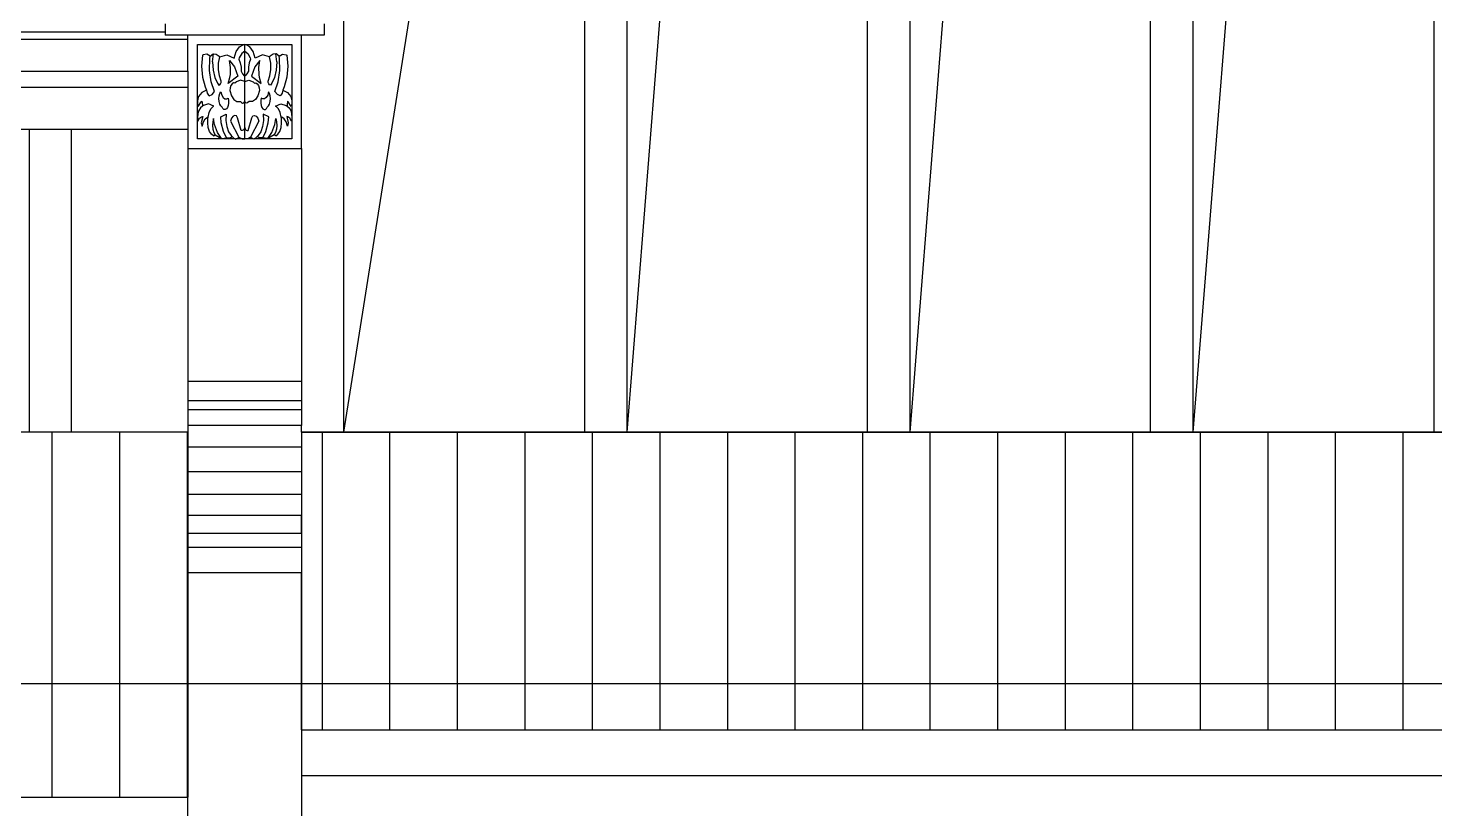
# Model space of a CAD drawing. Extents: x -24961 to 905641, y -154323 to 635957.
# Drawn here: x 401990 to 406950, y -131650 to -128896 of the extents above; entities that cross this region are included whole.
import ezdxf

# ---------------------------------------------------------------- set-up
doc = ezdxf.new("R2010")
doc.units = 0
doc.header["$LTSCALE"] = 1000
doc.header["$MEASUREMENT"] = 0
doc.layers.add('DOTE', color=1, linetype='Continuous')
doc.layers.add('建筑_瓦', color=8, linetype='Continuous')

msp = doc.modelspace()

# ---------------------------------------------------------------- hatches: boundary and pattern name
h = msp.add_hatch()
h.set_pattern_fill('ANSI31', color=251, scale=150, angle=45)
h.set_pattern_definition([(90, (123945.06, 513212.1), (-238.125, 4e-14), [])])
h.paths.add_polyline_path([(396253.6, -131607.9), (402553.6, -131607.9), (402553.6, -130320.9), (396253.6, -130320.9)])
h.paths.add_polyline_path([(402953.6, -131371.4), (428053.6, -131371.4), (428053.6, -130320.5), (402953.6, -130320.5)])
h.paths.add_polyline_path([(428453.6, -131607.9), (437853.6, -131607.9), (437853.6, -130320.9), (428453.6, -130320.9)])

# ---------------------------------------------------------------- linework, layer by layer
for p, q in [((403103.6, -130320.5), (403103.6, -128845)), ((402473.6, -128880.7), (402473.6, -128910.6)), ((403033.6, -128880.7), (403033.6, -128920.5)), ((402473.6, -128910.6), (396253.6, -128910.6)), ((402553.6, -128936.2), (396253.6, -128936.2)), ((402473.6, -128910.6), (402473.6, -128920.5)), ((402553.6, -128920.5), (402473.6, -128920.5)), ((402553.6, -128936.2), (402553.6, -128920.5)), ((402953.6, -128920.5), (402553.6, -128920.5)), ((402553.6, -129047.3), (402553.6, -128936.2)), ((402953.6, -129320.5), (402953.6, -128920.5)), ((403033.6, -128920.5), (402953.6, -128920.5)), ((402587.3, -129154.3), (402587.3, -128954.2)), ((402587.3, -128954.2), (402753.6, -128954.2)), ((402605.1, -128991.5), (402601.9, -129030.3)), ((402607.5, -128990), (402605.1, -128991.5)), ((402620, -128987.8), (402607.5, -128990)), ((402632.1, -128994.7), (402620, -128987.8)), ((402631, -129002.9), (402632.1, -128994.7)), ((402632.1, -128994.7), (402642.5, -128987.2)), ((402640.6, -129015.1), (402643.6, -128987.2)), ((402642.5, -128987.2), (402643.6, -128987.2)), ((402643.6, -128987.2), (402653.5, -128987.4)), ((402653.5, -128987.4), (402663.9, -128995.1)), ((402663.9, -128995.1), (402665.7, -128997.5)), ((402665.7, -128997.5), (402691.2, -128990.5)), ((402691.2, -128990.5), (402716.4, -129001.4)), ((402716.4, -129001.4), (402724.1, -128978.7)), ((402724.1, -128978.7), (402735.2, -128962.5)), ((402743, -128986), (402734.3, -129001.2)), ((402735.2, -128962.5), (402748.2, -128954.7)), ((402753.6, -128977.2), (402743, -128986)), ((402748.2, -128954.7), (402753.6, -128954.2)), ((402759, -128954.7), (402753.6, -128954.2)), ((402753.6, -128977.2), (402753.6, -128954.2)), ((402753.6, -128954.2), (402919.9, -128954.2)), ((402753.6, -129064.5), (402753.6, -128977.2)), ((402753.6, -128977.2), (402764.2, -128986)), ((402772.1, -128962.5), (402759, -128954.7)), ((402764.2, -128986), (402772.9, -129001.2)), ((402783.1, -128978.7), (402772.1, -128962.5)), ((402790.9, -129001.4), (402783.1, -128978.7)), ((402816, -128990.5), (402790.9, -129001.4)), ((402841.5, -128997.5), (402816, -128990.5)), ((402843.4, -128995.1), (402841.5, -128997.5)), ((402853.7, -128987.4), (402843.4, -128995.1)), ((402863.7, -128987.2), (402853.7, -128987.4)), ((402866.7, -129015.1), (402863.7, -128987.2)), ((402864.7, -128987.2), (402863.7, -128987.2)), ((402875.1, -128994.7), (402864.7, -128987.2)), ((402875.1, -128994.7), (402887.2, -128987.8)), ((402876.2, -129002.9), (402875.1, -128994.7)), ((402887.2, -128987.8), (402899.7, -128990)), ((402899.7, -128990), (402902.1, -128991.5)), ((402902.1, -128991.5), (402905.3, -129030.3)), ((402919.9, -128954.2), (402919.9, -129154.3)), ((402601.9, -129030.3), (402605.1, -129069.1)), ((402629.9, -129044.9), (402631, -129002.9)), ((402635.6, -129085.3), (402629.9, -129044.9)), ((402640.6, -129015.1), (402642.1, -129043.8)), ((402642.1, -129043.8), (402648.1, -129069.9)), ((402661.2, -129042.4), (402661.6, -129019.2)), ((402664.5, -129064.7), (402661.2, -129042.4)), ((402661.6, -129019.2), (402665.7, -128997.5)), ((402703.8, -129034.6), (402700.5, -129010.2)), ((402700.5, -129010.2), (402717.4, -129033)), ((402703, -129059.9), (402703.8, -129034.6)), ((402717.4, -129033), (402729.8, -129066)), ((402734.3, -129001.2), (402732.9, -129004.9)), ((402732.9, -129004.9), (402737.9, -129018.1)), ((402737.9, -129018.1), (402740.6, -129033.9)), ((402740.6, -129033.9), (402740.7, -129047.3)), ((402766.6, -129033.9), (402766.5, -129047.3)), ((402769.3, -129018.1), (402766.6, -129033.9)), ((402774.3, -129004.9), (402769.3, -129018.1)), ((402772.9, -129001.2), (402774.3, -129004.9)), ((402789.8, -129033), (402777.4, -129066)), ((402806.7, -129010.2), (402789.8, -129033)), ((402803.4, -129034.6), (402806.7, -129010.2)), ((402804.2, -129059.9), (402803.4, -129034.6)), ((402845.6, -129019.2), (402841.5, -128997.5)), ((402842.7, -129064.7), (402846, -129042.4)), ((402846, -129042.4), (402845.6, -129019.2)), ((402865.1, -129043.8), (402859.1, -129069.9)), ((402866.7, -129015.1), (402865.1, -129043.8)), ((402871.6, -129085.3), (402877.3, -129044.9)), ((402877.3, -129044.9), (402876.2, -129002.9)), ((402905.3, -129030.3), (402902.2, -129069.1)), ((396364.7, -129047.3), (402553.6, -129047.3)), ((402553.6, -129047.3), (402553.6, -129105.9)), ((402605.1, -129069.1), (402614.3, -129103.6)), ((402647.6, -129119.5), (402635.6, -129085.3)), ((402648.1, -129069.9), (402658, -129090.6)), ((402658, -129090.6), (402662.7, -129096.9)), ((402671.1, -129083.5), (402664.5, -129064.7)), ((402666, -129096.4), (402668.9, -129093)), ((402668.9, -129093), (402670.7, -129087.3)), ((402670.7, -129087.3), (402671.1, -129083.5)), ((402729.8, -129066), (402695.3, -129091.4)), ((402695.3, -129091.4), (402701.6, -129069.6)), ((402701.6, -129069.6), (402703, -129059.9)), ((402709.2, -129092.2), (402705.2, -129098.1)), ((402713.8, -129089.3), (402709.2, -129092.2)), ((402718.7, -129089.6), (402713.8, -129089.3)), ((402724.2, -129084.9), (402718.7, -129089.6)), ((402738.9, -129079.8), (402724.2, -129084.9)), ((402753.6, -129084.8), (402738.9, -129079.8)), ((402740.7, -129047.3), (402745.8, -129057.6)), ((402745.8, -129057.6), (402752.2, -129063.9)), ((402752.2, -129063.9), (402753.6, -129064.5)), ((402755, -129063.9), (402753.6, -129064.5)), ((402753.6, -129084.8), (402753.6, -129064.5)), ((402753.6, -129084.8), (402768.3, -129079.8)), ((402753.6, -129155.2), (402753.6, -129084.8)), ((402761.4, -129057.6), (402755, -129063.9)), ((402766.5, -129047.3), (402761.4, -129057.6)), ((402768.3, -129079.8), (402783, -129084.9)), ((402777.4, -129066), (402811.9, -129091.4)), ((402783, -129084.9), (402788.5, -129089.6)), ((402788.5, -129089.6), (402793.4, -129089.3)), ((402793.4, -129089.3), (402798.1, -129092.2)), ((402798.1, -129092.2), (402802, -129098.1)), ((402805.6, -129069.6), (402804.2, -129059.9)), ((402811.9, -129091.4), (402805.6, -129069.6)), ((402836.1, -129083.5), (402842.7, -129064.7)), ((402836.5, -129087.3), (402836.1, -129083.5)), ((402838.3, -129093), (402836.5, -129087.3)), ((402841.2, -129096.4), (402838.3, -129093)), ((402849.2, -129090.6), (402844.5, -129096.9)), ((402859.1, -129069.9), (402849.2, -129090.6)), ((402859.6, -129119.5), (402871.6, -129085.3)), ((402902.2, -129069.1), (402892.9, -129103.6)), ((402553.6, -129105.9), (396466.2, -129105.9)), ((402553.6, -129105.9), (402553.6, -129252.6)), ((402591.3, -129137.5), (402588.6, -129145.3)), ((402602.9, -129123.2), (402591.3, -129137.5)), ((402619.5, -129115.3), (402602.9, -129123.2)), ((402614.3, -129103.6), (402619.5, -129115.3)), ((402619.5, -129115.3), (402621.7, -129125.1)), ((402621.7, -129125.1), (402625.7, -129132.3)), ((402625.7, -129132.3), (402628.1, -129134.6)), ((402628.1, -129134.6), (402638.5, -129130.6)), ((402638.5, -129130.6), (402647.6, -129119.5)), ((402662.7, -129096.9), (402666, -129096.4)), ((402662.7, -129144.7), (402663.7, -129134.8)), ((402663.4, -129154.7), (402662.7, -129144.7)), ((402663.7, -129134.8), (402666.2, -129126.1)), ((402666.2, -129126.1), (402669.1, -129120.7)), ((402669.1, -129120.7), (402672.5, -129132)), ((402672.5, -129132), (402677.6, -129140.5)), ((402677.6, -129140.5), (402683.7, -129145.3)), ((402690.2, -129145.7), (402695.3, -129142.8)), ((402695.3, -129142.8), (402696.7, -129151.3)), ((402702.4, -129106.2), (402701, -129115.8)), ((402701, -129115.8), (402706.9, -129134.3)), ((402705.2, -129098.1), (402702.4, -129106.2)), ((402706.9, -129134.3), (402715.4, -129147.9)), ((402800.3, -129134.3), (402791.8, -129147.9)), ((402806.2, -129115.8), (402800.3, -129134.3)), ((402802, -129098.1), (402804.8, -129106.2)), ((402804.8, -129106.2), (402806.2, -129115.8)), ((402811.9, -129142.8), (402810.5, -129151.3)), ((402817, -129145.7), (402811.9, -129142.8)), ((402829.6, -129140.5), (402823.5, -129145.3)), ((402834.7, -129132), (402829.6, -129140.5)), ((402838.1, -129120.7), (402834.7, -129132)), ((402841, -129126.1), (402838.1, -129120.7)), ((402843.5, -129134.8), (402841, -129126.1)), ((402844.5, -129096.9), (402841.2, -129096.4)), ((402844.5, -129144.7), (402843.5, -129134.8)), ((402843.8, -129154.7), (402844.5, -129144.7)), ((402868.7, -129130.6), (402859.6, -129119.5)), ((402879.1, -129134.6), (402868.7, -129130.6)), ((402881.5, -129132.3), (402879.1, -129134.6)), ((402885.5, -129125.1), (402881.5, -129132.3)), ((402887.7, -129115.3), (402885.5, -129125.1)), ((402892.9, -129103.6), (402887.7, -129115.3)), ((402887.7, -129115.3), (402904.3, -129123.2)), ((402904.3, -129123.2), (402915.9, -129137.5)), ((402915.9, -129137.5), (402918.6, -129145.3)), ((402588.6, -129145.3), (402587.3, -129154.3)), ((402587.3, -129154.3), (402587.5, -129163.8)), ((402587.3, -129286.8), (402587.3, -129154.3)), ((402587.5, -129163.8), (402589.2, -129172.6)), ((402591.5, -129186.7), (402588.3, -129197.2)), ((402589.2, -129172.6), (402600, -129156.3)), ((402597.3, -129176.8), (402591.5, -129186.7)), ((402604.4, -129171.4), (402597.3, -129176.8)), ((402600, -129156.3), (402602.5, -129154.1)), ((402602.5, -129154.1), (402604.3, -129166.3)), ((402604.3, -129166.3), (402604.4, -129171.4)), ((402607.9, -129168.8), (402604.4, -129171.4)), ((402626.3, -129163.5), (402607.9, -129168.8)), ((402624.6, -129210), (402628.4, -129193.4)), ((402644.4, -129171.3), (402626.3, -129163.5)), ((402628.4, -129193.4), (402634.6, -129180.3)), ((402634.6, -129180.3), (402642.7, -129172.2)), ((402642.7, -129172.2), (402644.4, -129171.3)), ((402665.7, -129163.6), (402663.4, -129154.7)), ((402669.3, -129170.5), (402665.7, -129163.6)), ((402673.8, -129174.6), (402669.3, -129170.5)), ((402676.5, -129179.2), (402673.8, -129174.6)), ((402680.5, -129182.7), (402676.5, -129179.2)), ((402684.9, -129183.3), (402680.5, -129182.7)), ((402683.7, -129145.3), (402690.2, -129145.7)), ((402689.1, -129181), (402684.9, -129183.3)), ((402692.8, -129175.9), (402689.1, -129181)), ((402695.4, -129168.8), (402692.8, -129175.9)), ((402696.8, -129160.3), (402695.4, -129168.8)), ((402696.7, -129151.3), (402696.8, -129160.3)), ((402715.4, -129147.9), (402725.6, -129155.2)), ((402725.6, -129155.2), (402736.3, -129155.3)), ((402736.3, -129155.3), (402738.5, -129154.5)), ((402738.5, -129154.5), (402742, -129158.7)), ((402742, -129158.7), (402746, -129160.3)), ((402746, -129160.3), (402750, -129159.1)), ((402750, -129159.1), (402753.6, -129155.2)), ((402757.2, -129159.1), (402753.6, -129155.2)), ((402753.6, -129246.2), (402753.6, -129155.2)), ((402761.2, -129160.3), (402757.2, -129159.1)), ((402765.2, -129158.7), (402761.2, -129160.3)), ((402768.8, -129154.5), (402765.2, -129158.7)), ((402770.9, -129155.3), (402768.8, -129154.5)), ((402781.7, -129155.2), (402770.9, -129155.3)), ((402791.8, -129147.9), (402781.7, -129155.2)), ((402810.5, -129151.3), (402810.4, -129160.3)), ((402810.4, -129160.3), (402811.8, -129168.8)), ((402811.8, -129168.8), (402814.4, -129175.9)), ((402814.4, -129175.9), (402818.1, -129181)), ((402823.5, -129145.3), (402817, -129145.7)), ((402818.1, -129181), (402822.3, -129183.3)), ((402822.3, -129183.3), (402826.7, -129182.7)), ((402826.7, -129182.7), (402830.7, -129179.2)), ((402830.7, -129179.2), (402833.4, -129174.6)), ((402833.4, -129174.6), (402837.9, -129170.5)), ((402837.9, -129170.5), (402841.5, -129163.6)), ((402841.5, -129163.6), (402843.8, -129154.7)), ((402862.8, -129171.3), (402881, -129163.5)), ((402864.5, -129172.2), (402862.8, -129171.3)), ((402872.6, -129180.3), (402864.5, -129172.2)), ((402878.9, -129193.4), (402872.6, -129180.3)), ((402882.6, -129210), (402878.9, -129193.4)), ((402881, -129163.5), (402899.3, -129168.8)), ((402899.3, -129168.8), (402902.8, -129171.4)), ((402902.9, -129166.3), (402902.8, -129171.4)), ((402902.8, -129171.4), (402909.9, -129176.8)), ((402904.7, -129154.1), (402902.9, -129166.3)), ((402907.2, -129156.3), (402904.7, -129154.1)), ((402918, -129172.6), (402907.2, -129156.3)), ((402909.9, -129176.8), (402915.7, -129186.7)), ((402915.7, -129186.7), (402918.9, -129197.2)), ((402919.7, -129163.8), (402918, -129172.6)), ((402918.6, -129145.3), (402919.9, -129154.3)), ((402919.9, -129154.3), (402919.7, -129163.8)), ((402919.9, -129154.3), (402919.9, -129286.8)), ((402588.3, -129197.2), (402587.7, -129214)), ((402587.7, -129214), (402588.7, -129224)), ((402588.7, -129224), (402594.3, -129214)), ((402594.3, -129214), (402601.2, -129208.5)), ((402605.6, -129207.7), (402600.5, -129230.1)), ((402600.5, -129230.1), (402603.1, -129241.6)), ((402601.2, -129208.5), (402605.6, -129207.7)), ((402603.1, -129241.6), (402607.9, -129226.9)), ((402607.9, -129226.9), (402614.7, -129216.1)), ((402614.7, -129216.1), (402622.9, -129210.5)), ((402622.9, -129210.5), (402624.6, -129210)), ((402623.3, -129229.8), (402624.1, -129213.2)), ((402625.3, -129246), (402623.3, -129229.8)), ((402624.1, -129213.2), (402624.6, -129210)), ((402641.2, -129226.9), (402640.4, -129240)), ((402640.4, -129240), (402641.6, -129252.9)), ((402644.1, -129215.1), (402641.2, -129226.9)), ((402647.6, -129235.4), (402644.1, -129215.1)), ((402657.8, -129264.4), (402647.6, -129235.4)), ((402669, -129209.4), (402687.9, -129199.6)), ((402671.2, -129229.9), (402669, -129209.4)), ((402678.9, -129260.9), (402671.2, -129229.9)), ((402687.9, -129199.6), (402687.5, -129222)), ((402687.5, -129222), (402690.6, -129243.4)), ((402690.6, -129243.4), (402697, -129261.5)), ((402707.4, -129213.9), (402703.6, -129223.9)), ((402703.6, -129223.9), (402732.9, -129280.2)), ((402712.6, -129207), (402707.4, -129213.9)), ((402718.7, -129204), (402712.6, -129207)), ((402724.9, -129205.4), (402718.7, -129204)), ((402728.4, -129212.8), (402724.9, -129205.4)), ((402741.4, -129256.6), (402728.4, -129212.8)), ((402765.8, -129256.6), (402778.8, -129212.8)), ((402803.6, -129223.9), (402774.3, -129280.2)), ((402778.8, -129212.8), (402782.3, -129205.4)), ((402782.3, -129205.4), (402788.5, -129204)), ((402788.5, -129204), (402794.6, -129207)), ((402794.6, -129207), (402799.8, -129213.9)), ((402799.8, -129213.9), (402803.6, -129223.9)), ((402816.6, -129243.4), (402810.2, -129261.5)), ((402819.7, -129222), (402816.6, -129243.4)), ((402838.2, -129209.4), (402819.3, -129199.6)), ((402819.3, -129199.6), (402819.7, -129222)), ((402828.3, -129260.9), (402836, -129229.9)), ((402836, -129229.9), (402838.2, -129209.4)), ((402849.4, -129264.4), (402859.6, -129235.4)), ((402859.6, -129235.4), (402863.1, -129215.1)), ((402863.1, -129215.1), (402866, -129226.9)), ((402866.9, -129240), (402865.6, -129252.9)), ((402866, -129226.9), (402866.9, -129240)), ((402881.9, -129246), (402883.9, -129229.8)), ((402883.1, -129213.2), (402882.6, -129210)), ((402884.3, -129210.5), (402882.6, -129210)), ((402883.9, -129229.8), (402883.1, -129213.2)), ((402892.5, -129216.1), (402884.3, -129210.5)), ((402899.4, -129226.9), (402892.5, -129216.1)), ((402904.1, -129241.6), (402899.4, -129226.9)), ((402906, -129208.5), (402901.6, -129207.7)), ((402901.6, -129207.7), (402906.7, -129230.1)), ((402906.7, -129230.1), (402904.1, -129241.6)), ((402912.9, -129214), (402906, -129208.5)), ((402918.5, -129224), (402912.9, -129214)), ((402919.5, -129214), (402918.5, -129224)), ((402918.9, -129197.2), (402919.5, -129214)), ((401733.6, -129252.6), (401993.6, -129252.6)), ((401993.6, -129252.6), (402143.6, -129252.6)), ((402143.6, -129252.6), (402403.6, -129252.6)), ((402403.6, -129252.6), (402553.6, -129252.6)), ((402553.6, -129252.6), (402553.6, -129320.5)), ((402720, -129286.8), (402587.3, -129286.8)), ((402629.7, -129260), (402625.3, -129246)), ((402636.2, -129270.2), (402629.7, -129260)), ((402643.9, -129275.5), (402636.2, -129270.2)), ((402641.6, -129252.9), (402644.9, -129264.2)), ((402643.9, -129275.5), (402649.8, -129272.8)), ((402644.9, -129264.2), (402649.8, -129272.8)), ((402649.8, -129272.8), (402672.2, -129284.7)), ((402672.2, -129284.7), (402657.8, -129264.4)), ((402672.2, -129284.7), (402689.9, -129282.7)), ((402689.9, -129282.7), (402678.9, -129260.9)), ((402689.9, -129282.7), (402703.6, -129281.2)), ((402697, -129261.5), (402705.9, -129274.5)), ((402703.6, -129281.2), (402709.9, -129277.9)), ((402705.9, -129274.5), (402709.9, -129277.9)), ((402709.9, -129277.9), (402715.2, -129284.6)), ((402715.2, -129284.6), (402720, -129286.8)), ((402720, -129286.8), (402721.2, -129287.4)), ((402721.2, -129287.4), (402723.5, -129286.8)), ((402723.5, -129286.8), (402727.4, -129285.8)), ((402783.7, -129286.8), (402723.5, -129286.8)), ((402727.4, -129285.8), (402732.9, -129280.2)), ((402732.9, -129280.2), (402744.2, -129286.6)), ((402744.9, -129257.4), (402741.4, -129256.6)), ((402744.2, -129286.6), (402753.6, -129286.1)), ((402748.4, -129255.7), (402744.9, -129257.4)), ((402751.4, -129251.9), (402748.4, -129255.7)), ((402753.6, -129246.2), (402751.4, -129251.9)), ((402753.6, -129286.1), (402753.6, -129246.2)), ((402753.6, -129246.2), (402755.8, -129251.9)), ((402763, -129286.6), (402753.6, -129286.1)), ((402755.8, -129251.9), (402758.8, -129255.7)), ((402758.8, -129255.7), (402762.3, -129257.4)), ((402762.3, -129257.4), (402765.8, -129256.6)), ((402774.3, -129280.2), (402763, -129286.6)), ((402779.9, -129285.8), (402774.3, -129280.2)), ((402783.7, -129286.8), (402779.9, -129285.8)), ((402786, -129287.4), (402783.7, -129286.8)), ((402787.3, -129286.8), (402786, -129287.4)), ((402792, -129284.6), (402787.3, -129286.8)), ((402919.9, -129286.8), (402787.3, -129286.8)), ((402797.3, -129277.9), (402792, -129284.6)), ((402801.3, -129274.5), (402797.3, -129277.9)), ((402803.6, -129281.2), (402797.3, -129277.9)), ((402810.2, -129261.5), (402801.3, -129274.5)), ((402817.3, -129282.7), (402803.6, -129281.2)), ((402817.3, -129282.7), (402828.3, -129260.9)), ((402835, -129284.7), (402817.3, -129282.7)), ((402835, -129284.7), (402849.4, -129264.4)), ((402857.5, -129272.8), (402835, -129284.7)), ((402862.3, -129264.2), (402857.5, -129272.8)), ((402863.3, -129275.5), (402857.5, -129272.8)), ((402865.6, -129252.9), (402862.3, -129264.2)), ((402863.3, -129275.5), (402871, -129270.2)), ((402871, -129270.2), (402877.5, -129260)), ((402877.5, -129260), (402881.9, -129246)), ((402553.6, -129320.5), (402953.6, -129320.5)), ((402553.6, -129320.5), (402553.6, -130141.9)), ((402953.6, -129320.5), (402953.6, -130141.9)), ((402553.6, -130141.9), (402553.6, -130211)), ((402953.6, -130141.9), (402553.6, -130141.9)), ((402953.6, -130141.9), (402953.6, -130211)), ((402953.6, -130211), (402553.6, -130211)), ((402553.6, -130211), (402553.6, -130242)), ((402953.6, -130211), (402953.6, -130242)), ((402953.6, -130242), (402553.6, -130242)), ((402553.6, -130242), (402553.6, -130298)), ((402953.6, -130242), (402953.6, -130298)), ((401993.6, -130320.9), (401733.6, -130320.9)), ((402143.6, -130320.9), (401993.6, -130320.9)), ((402403.6, -130320.9), (402143.6, -130320.9)), ((402553.6, -130320.9), (402403.6, -130320.9)), ((402953.6, -130298), (402553.6, -130298)), ((402553.6, -130298), (402553.6, -130320.9)), ((402553.6, -130320.9), (402553.6, -130373.4)), ((402953.6, -130320.5), (402953.6, -130298)), ((402953.6, -130320.5), (403103.6, -130320.5)), ((402953.6, -130320.5), (402953.6, -130373.4)), ((403103.6, -130320.5), (403452.6, -130320.5)), ((403452.6, -130320.5), (403602.6, -130320.5)), ((403602.6, -130320.5), (403951.6, -130320.5)), ((403951.6, -130320.5), (404101.6, -130320.5)), ((404101.6, -130320.5), (404450.6, -130320.5)), ((404450.6, -130320.5), (404600.6, -130320.5)), ((404600.6, -130320.5), (404949.6, -130320.5)), ((404949.6, -130320.5), (405099.6, -130320.5)), ((405099.6, -130320.5), (405448.6, -130320.5)), ((405448.6, -130320.5), (405598.6, -130320.5)), ((405598.6, -130320.5), (405947.6, -130320.5)), ((405947.6, -130320.5), (406097.6, -130320.5)), ((406097.6, -130320.5), (406446.6, -130320.5)), ((406446.6, -130320.5), (406596.6, -130320.5)), ((406596.6, -130320.5), (406945.6, -130320.5)), ((406945.6, -130320.5), (407095.6, -130320.5)), ((402953.6, -130373.4), (402553.6, -130373.4)), ((402553.6, -130373.4), (402553.6, -130460.5)), ((402953.6, -130373.4), (402953.6, -130460.5)), ((402953.6, -130460.5), (402553.6, -130460.5)), ((402553.6, -130460.5), (402553.6, -130540.8)), ((402953.6, -130460.5), (402953.6, -130540.8)), ((402953.6, -130540.8), (402553.6, -130540.8)), ((402553.6, -130540.8), (402553.6, -130615.1)), ((402953.6, -130540.8), (402953.6, -130615.1)), ((402953.6, -130615.1), (402553.6, -130615.1)), ((402553.6, -130615.1), (402553.6, -130678.8)), ((402953.6, -130678.8), (402953.6, -130615.1)), ((402953.6, -130678.8), (402553.6, -130678.8)), ((402553.6, -130678.8), (402553.6, -130727.8)), ((402953.6, -130678.8), (402953.6, -130727.8)), ((402953.6, -130727.8), (402553.6, -130727.8)), ((402553.6, -130727.8), (402553.6, -130816.8)), ((402953.6, -130727.8), (402953.6, -130816.8)), ((402553.6, -130816.8), (402553.6, -131607.9)), ((402953.6, -130816.8), (402553.6, -130816.8)), ((402953.6, -131371.4), (402953.6, -130816.8)), ((402953.6, -131371.4), (428053.6, -131371.4)), ((402953.6, -131371.4), (402953.6, -131531.4)), ((402953.6, -131531.4), (428053.6, -131531.4)), ((402953.6, -131531.4), (402953.6, -131691.4)), ((396253.6, -131607.9), (402553.6, -131607.9)), ((402553.6, -131767.9), (402553.6, -131607.9))]:
    msp.add_line(p, q)
for points in [[(396253.6, -131607.9), (402553.6, -131607.9), (402553.6, -130320.9), (396253.6, -130320.9)], [(402953.6, -131371.4), (428053.6, -131371.4), (428053.6, -130320.5), (402953.6, -130320.5)]]:
    msp.add_lwpolyline(points, close=True)
at = {"layer": 'DOTE'}
msp.add_line((393730.1, -131207.9), (442830.8, -131207.9), dxfattribs=at)
at = {"layer": '建筑_瓦'}
for p, q in [((403951.6, -127365.2), (403951.6, -130320.5)), ((404101.6, -130320.5), (404101.6, -127365.2)), ((404949.6, -130320.5), (404949.6, -127365.2)), ((405099.6, -130320.5), (405099.6, -127365.2)), ((405947.6, -130320.5), (405947.6, -127365.2)), ((406097.6, -130320.5), (406097.6, -127365.2)), ((406945.6, -127365.2), (406945.6, -130320.5)), ((401993.6, -129252.6), (401993.6, -130320.9)), ((402143.6, -130320.9), (402143.6, -129252.6))]:
    msp.add_line(p, q, dxfattribs=at)
for points in [[(403103.6, -130320.5), (403513.1, -127727.5), (403951.6, -127365.2)], [(404101.6, -130320.5), (404302.1, -127804.5), (404949.6, -127365.2)], [(405099.6, -130320.5), (405300.1, -127804.5), (405947.6, -127365.2)], [(406097.6, -130320.5), (406298.1, -127804.5), (406945.6, -127365.2)]]:
    msp.add_lwpolyline(points, dxfattribs=at)

doc.saveas('drawing.dxf')
